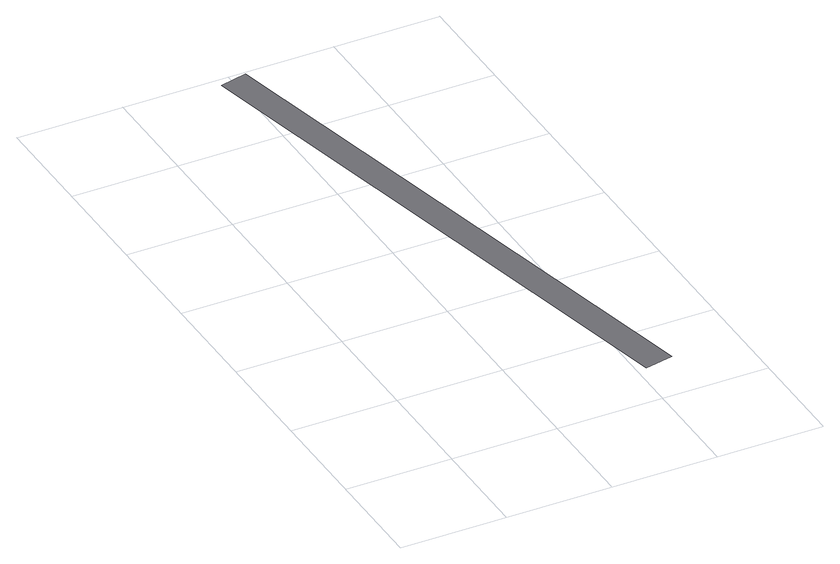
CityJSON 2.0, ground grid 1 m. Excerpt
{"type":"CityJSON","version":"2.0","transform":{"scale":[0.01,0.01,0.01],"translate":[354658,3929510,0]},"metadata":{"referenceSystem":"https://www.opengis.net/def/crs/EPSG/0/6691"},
"CityObjects":{
"road1":{"type":"Road","attributes":{"RoadStructureAttribute.sectionType":"6"},"geometry":[{"type":"MultiSurface","lod":"1","boundaries":[[[0,1,2,3,4]]]}]}
},
"vertices":[
[89,592,0],[177,193,0],[209,47,0],[236,53,0],[115,598,0]
]}
